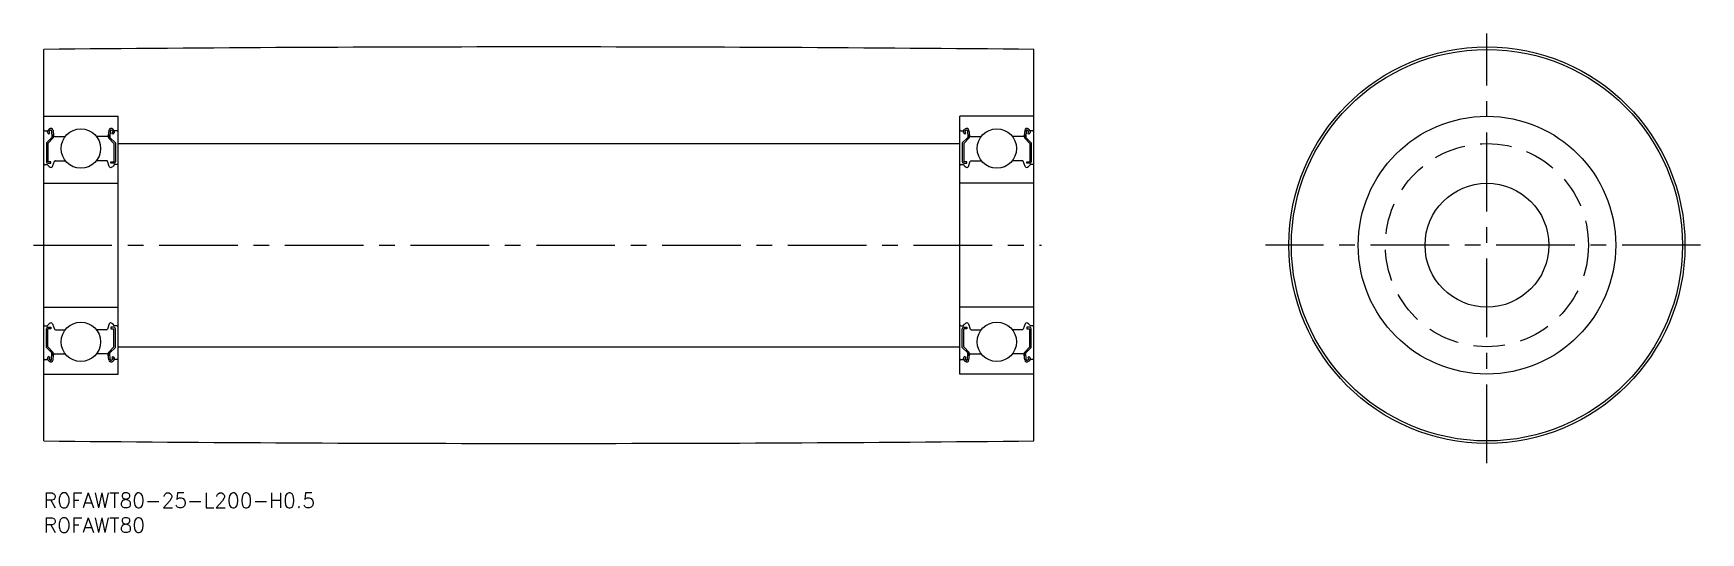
# Model space of a CAD drawing. Extents: x -2 to 335, y -8 to 93.
import ezdxf

# ---------------------------------------------------------------- set-up
doc = ezdxf.new("R2010")
doc.units = 0
doc.header["$LTSCALE"] = 0.5
doc.linetypes.add('CENTER', pattern=[50.8, 31.75, -6.35, 6.35, -6.35])
doc.linetypes.add('DASHED', pattern=[19.05, 12.7, -6.35])
for name, color, linetype in [('MSM_CENTER', 1, 'CENTER'), ('MSM_CONTINUOUS', 7, 'CONTINUOUS'), ('MSM_DASHED', 4, 'DASHED'), ('MSM_PART_NUMBER', 7, 'CONTINUOUS')]:
    doc.layers.add(name, color=color, linetype=linetype)
doc.styles.get("Standard").update_dxf_attribs({"font": 'txt.shx', "height": 3, "bigfont": 'bigfont.shx'})

# ---------------------------------------------------------------- blocks, each defined once
blk = doc.blocks.new('*U2')
at = {"layer": 'MSM_PART_NUMBER'}
blk.add_text('ROFAWT80-25-L200-H0.5', height=3, dxfattribs=at).set_placement((0, -3))
blk = doc.blocks.new('*U3')
at = {"layer": 'MSM_PART_NUMBER'}
blk.add_text('ROFAWT80', height=3, dxfattribs=at).set_placement((0, -8))

msp = doc.modelspace()

# ---------------------------------------------------------------- linework, layer by layer
at = {"layer": 'MSM_CENTER'}
for p, q in [((291.5, 6.03), (291.5, 92.74)), ((-2.1, 50), (201.5, 50)), ((334.66, 50), (246.77, 50))]:
    msp.add_line(p, q, dxfattribs=at)
at = {"layer": 'MSM_CONTINUOUS'}
for p, q in [((0, 10.5), (0, 89.5)), ((200, 10.5), (200, 89.5)), ((0, 76), (15, 76)), ((15, 24), (15, 76)), ((185, 24), (185, 76)), ((200, 76), (185, 76)), ((0.2, 73.05), (0.78, 73.05)), ((1.63, 71.75), (0.53, 70.65)), ((0.78, 73.05), (1.06, 73.39)), ((1.05, 72.43), (0.82, 72.63)), ((1.93, 71.63), (0.83, 70.53)), ((1.01, 72.86), (1.29, 73.19)), ((1.24, 72.66), (1.01, 72.86)), ((1.05, 72.43), (1.24, 72.66)), ((1.57, 73.1), (1.63, 71.75)), ((1.87, 73.13), (1.96, 72.13)), ((1.93, 72.48), (1.93, 71.63)), ((2.16, 71.95), (4.38, 71.95)), ((12.84, 71.95), (10.62, 71.95)), ((13.13, 73.13), (13.04, 72.13)), ((13.07, 72.48), (13.07, 71.63)), ((13.07, 71.63), (14.17, 70.53)), ((13.43, 73.1), (13.37, 71.75)), ((13.37, 71.75), (14.47, 70.65)), ((13.99, 72.86), (13.71, 73.19)), ((13.76, 72.66), (13.99, 72.86)), ((13.95, 72.43), (13.76, 72.66)), ((14.22, 73.05), (13.94, 73.39)), ((13.95, 72.43), (14.18, 72.63)), ((14.8, 73.05), (14.22, 73.05)), ((185.2, 73.05), (185.78, 73.05)), ((186.63, 71.75), (185.53, 70.65)), ((185.78, 73.05), (186.06, 73.39)), ((186.05, 72.43), (185.82, 72.63)), ((186.93, 71.63), (185.83, 70.53)), ((186.01, 72.86), (186.29, 73.19)), ((186.24, 72.66), (186.01, 72.86)), ((186.05, 72.43), (186.24, 72.66)), ((186.57, 73.1), (186.63, 71.75)), ((186.87, 73.13), (186.96, 72.13)), ((186.93, 72.48), (186.93, 71.63)), ((187.16, 71.95), (189.38, 71.95)), ((197.84, 71.95), (195.62, 71.95)), ((198.13, 73.13), (198.04, 72.13)), ((198.07, 72.48), (198.07, 71.63)), ((198.07, 71.63), (199.17, 70.53)), ((198.43, 73.1), (198.37, 71.75)), ((198.37, 71.75), (199.47, 70.65)), ((198.99, 72.86), (198.71, 73.19)), ((198.76, 72.66), (198.99, 72.86)), ((198.95, 72.43), (198.76, 72.66)), ((199.22, 73.05), (198.94, 73.39)), ((198.95, 72.43), (199.18, 72.63)), ((199.8, 73.05), (199.22, 73.05)), ((0.53, 70.65), (0.53, 66.85)), ((0.83, 70.53), (0.83, 66.85)), ((14.17, 70.53), (14.17, 66.85)), ((14.47, 70.65), (14.47, 66.85)), ((15, 70.5), (185, 70.5)), ((185.53, 70.65), (185.53, 66.85)), ((185.83, 70.53), (185.83, 66.85)), ((199.17, 70.53), (199.17, 66.85)), ((199.47, 70.65), (199.47, 66.85)), ((0.2, 66.25), (0.7, 66.25)), ((0.7, 66.25), (1.07, 65.88)), ((1.45, 66.85), (0.83, 66.85)), ((0.83, 66.55), (1.45, 66.55)), ((1.45, 66.55), (1.45, 66.85)), ((1.78, 65.9), (2.15, 66.92)), ((2.34, 67.05), (4.38, 67.05)), ((12.66, 67.05), (10.62, 67.05)), ((13.22, 65.9), (12.85, 66.92)), ((13.55, 66.55), (13.55, 66.85)), ((13.55, 66.85), (14.17, 66.85)), ((14.17, 66.55), (13.55, 66.55)), ((14.3, 66.25), (13.93, 65.88)), ((14.8, 66.25), (14.3, 66.25)), ((185.2, 66.25), (185.7, 66.25)), ((185.7, 66.25), (186.07, 65.88)), ((186.45, 66.85), (185.83, 66.85)), ((185.83, 66.55), (186.45, 66.55)), ((186.45, 66.55), (186.45, 66.85)), ((186.78, 65.9), (187.15, 66.92)), ((187.34, 67.05), (189.38, 67.05)), ((197.66, 67.05), (195.62, 67.05)), ((198.22, 65.9), (197.85, 66.92)), ((198.55, 66.85), (199.17, 66.85)), ((198.55, 66.55), (198.55, 66.85)), ((199.17, 66.55), (198.55, 66.55)), ((199.3, 66.25), (198.93, 65.88)), ((199.8, 66.25), (199.3, 66.25)), ((0, 62.5), (15, 62.5)), ((200, 62.5), (185, 62.5)), ((0, 37.5), (15, 37.5)), ((200, 37.5), (185, 37.5)), ((0.2, 33.75), (0.7, 33.75)), ((0.7, 33.75), (1.07, 34.12)), ((1.78, 34.1), (2.15, 33.08)), ((13.22, 34.1), (12.85, 33.08)), ((14.3, 33.75), (13.93, 34.12)), ((14.8, 33.75), (14.3, 33.75)), ((185.2, 33.75), (185.7, 33.75)), ((185.7, 33.75), (186.07, 34.12)), ((186.78, 34.1), (187.15, 33.08)), ((198.22, 34.1), (197.85, 33.08)), ((199.3, 33.75), (198.93, 34.12)), ((199.8, 33.75), (199.3, 33.75)), ((0.53, 29.35), (0.53, 33.15)), ((0.83, 33.45), (1.45, 33.45)), ((0.83, 29.47), (0.83, 33.15)), ((1.45, 33.15), (0.83, 33.15)), ((1.45, 33.45), (1.45, 33.15)), ((2.34, 32.95), (4.38, 32.95)), ((12.66, 32.95), (10.62, 32.95)), ((13.55, 33.45), (13.55, 33.15)), ((14.17, 33.45), (13.55, 33.45)), ((13.55, 33.15), (14.17, 33.15)), ((14.17, 29.47), (14.17, 33.15)), ((14.47, 29.35), (14.47, 33.15)), ((185.53, 29.35), (185.53, 33.15)), ((185.83, 33.45), (186.45, 33.45)), ((185.83, 29.47), (185.83, 33.15)), ((186.45, 33.15), (185.83, 33.15)), ((186.45, 33.45), (186.45, 33.15)), ((187.34, 32.95), (189.38, 32.95)), ((197.66, 32.95), (195.62, 32.95)), ((199.17, 33.45), (198.55, 33.45)), ((198.55, 33.45), (198.55, 33.15)), ((198.55, 33.15), (199.17, 33.15)), ((199.17, 29.47), (199.17, 33.15)), ((199.47, 29.35), (199.47, 33.15)), ((0.2, 26.95), (0.78, 26.95)), ((1.63, 28.25), (0.53, 29.35)), ((0.78, 26.95), (1.06, 26.61)), ((1.05, 27.57), (0.82, 27.37)), ((1.93, 28.37), (0.83, 29.47)), ((1.24, 27.34), (1.01, 27.14)), ((1.01, 27.14), (1.29, 26.81)), ((1.05, 27.57), (1.24, 27.34)), ((1.57, 26.9), (1.63, 28.25)), ((1.87, 26.87), (1.96, 27.87)), ((1.93, 27.52), (1.93, 28.37)), ((2.16, 28.05), (4.38, 28.05)), ((12.84, 28.05), (10.62, 28.05)), ((13.13, 26.87), (13.04, 27.87)), ((13.07, 28.37), (14.17, 29.47)), ((13.07, 27.52), (13.07, 28.37)), ((13.37, 28.25), (14.47, 29.35)), ((13.43, 26.9), (13.37, 28.25)), ((13.99, 27.14), (13.71, 26.81)), ((13.95, 27.57), (13.76, 27.34)), ((13.76, 27.34), (13.99, 27.14)), ((14.22, 26.95), (13.94, 26.61)), ((13.95, 27.57), (14.18, 27.37)), ((14.8, 26.95), (14.22, 26.95)), ((15, 29.5), (185, 29.5)), ((185.2, 26.95), (185.78, 26.95)), ((186.63, 28.25), (185.53, 29.35)), ((185.78, 26.95), (186.06, 26.61)), ((186.05, 27.57), (185.82, 27.37)), ((186.93, 28.37), (185.83, 29.47)), ((186.24, 27.34), (186.01, 27.14)), ((186.01, 27.14), (186.29, 26.81)), ((186.05, 27.57), (186.24, 27.34)), ((186.57, 26.9), (186.63, 28.25)), ((186.87, 26.87), (186.96, 27.87)), ((186.93, 27.52), (186.93, 28.37)), ((187.16, 28.05), (189.38, 28.05)), ((197.84, 28.05), (195.62, 28.05)), ((198.13, 26.87), (198.04, 27.87)), ((198.07, 28.37), (199.17, 29.47)), ((198.07, 27.52), (198.07, 28.37)), ((198.37, 28.25), (199.47, 29.35)), ((198.43, 26.9), (198.37, 28.25)), ((198.99, 27.14), (198.71, 26.81)), ((198.95, 27.57), (198.76, 27.34)), ((198.76, 27.34), (198.99, 27.14)), ((199.22, 26.95), (198.94, 26.61)), ((198.95, 27.57), (199.18, 27.37)), ((199.8, 26.95), (199.22, 26.95)), ((0.05, 24), (15, 24)), ((199.95, 24), (185, 24))]:
    msp.add_line(p, q, dxfattribs=at)
for centre, radius in [((291.5, 50), 40), ((291.5, 50), 39.5), ((291.5, 50), 26), ((7.5, 69.5), 3.97), ((192.5, 69.5), 3.97), ((291.5, 50), 12.5), ((7.5, 30.5), 3.97), ((192.5, 30.5), 3.97)]:
    msp.add_circle(centre, radius, dxfattribs=at)
for centre, radius, start, end in [((100, -9910.25), 10000.25, 89.427047, 90.572953), ((0.2, 73.25), 0.2, 180, 270), ((1.01, 72.86), 0.3, 139.9105, 229.9992), ((1.41, 73.09), 0.46, 4.9869, 139.9105), ((1.41, 73.09), 0.16, 2.3754, 139.9946), ((2.16, 72.15), 0.2, 184.9869, 270), ((12.84, 72.15), 0.2, 270, 355.0131), ((13.59, 73.09), 0.46, 40.0895, 175.0131), ((13.59, 73.09), 0.16, 40.0054, 177.6246), ((13.99, 72.86), 0.3, 310.0008, 40.0895), ((14.8, 73.25), 0.2, 270, 0), ((185.2, 73.25), 0.2, 180, 270), ((186.01, 72.86), 0.3, 139.9105, 229.9992), ((186.41, 73.09), 0.46, 4.9869, 139.9105), ((186.41, 73.09), 0.16, 2.3754, 139.9946), ((187.16, 72.15), 0.2, 184.9869, 270), ((197.84, 72.15), 0.2, 270, 355.0131), ((198.59, 73.09), 0.46, 40.0895, 175.0131), ((198.59, 73.09), 0.16, 40.0054, 177.6246), ((198.99, 72.86), 0.3, 310.0008, 40.0895), ((199.8, 73.25), 0.2, 270, 360), ((0.2, 66.05), 0.2, 90, 180), ((0.83, 66.85), 0.3, 180, 270), ((1.5, 66.3), 0.6, 225.0023, 272.8279), ((1.5, 66), 0.3, 265.4914, 340.0304), ((2.34, 66.85), 0.2, 90, 160.0304), ((12.66, 66.85), 0.2, 19.9696, 90), ((13.5, 66), 0.3, 199.9696, 274.5086), ((13.5, 66.3), 0.6, 267.1721, 314.9977), ((14.17, 66.85), 0.3, 270, 0), ((14.8, 66.05), 0.2, 0, 90), ((185.2, 66.05), 0.2, 90, 180), ((185.83, 66.85), 0.3, 180, 270), ((186.5, 66.3), 0.6, 225.0023, 272.8279), ((186.5, 66), 0.3, 265.4914, 340.0304), ((187.34, 66.85), 0.2, 90, 160.0304), ((197.66, 66.85), 0.2, 19.9696, 90), ((198.5, 66), 0.3, 199.9696, 274.5086), ((198.5, 66.3), 0.6, 267.1721, 314.9977), ((199.17, 66.85), 0.3, 270, 360), ((199.8, 66.05), 0.2, 360, 90), ((0.2, 33.95), 0.2, 180, 270), ((1.5, 33.7), 0.6, 87.1721, 134.9977), ((1.5, 34), 0.3, 19.9696, 94.5086), ((13.5, 34), 0.3, 85.4914, 160.0304), ((13.5, 33.7), 0.6, 45.0023, 92.8279), ((14.8, 33.95), 0.2, 270, 0), ((185.2, 33.95), 0.2, 180, 270), ((186.5, 33.7), 0.6, 87.1721, 134.9977), ((186.5, 34), 0.3, 19.9696, 94.5086), ((198.5, 34), 0.3, 85.4914, 160.0304), ((198.5, 33.7), 0.6, 45.0023, 92.8279), ((199.8, 33.95), 0.2, 270, 360), ((0.83, 33.15), 0.3, 90, 180), ((2.34, 33.15), 0.2, 199.9696, 270), ((12.66, 33.15), 0.2, 270, 340.0304), ((14.17, 33.15), 0.3, 0, 90), ((185.83, 33.15), 0.3, 90, 180), ((187.34, 33.15), 0.2, 199.9696, 270), ((197.66, 33.15), 0.2, 270, 340.0304), ((199.17, 33.15), 0.3, 360, 90), ((0.2, 26.75), 0.2, 90, 180), ((1.01, 27.14), 0.3, 130.0008, 220.0895), ((2.16, 27.85), 0.2, 90, 175.0131), ((12.84, 27.85), 0.2, 4.9869, 90), ((13.99, 27.14), 0.3, 319.9105, 49.9992), ((14.8, 26.75), 0.2, 0, 90), ((185.2, 26.75), 0.2, 90, 180), ((186.01, 27.14), 0.3, 130.0008, 220.0895), ((187.16, 27.85), 0.2, 90, 175.0131), ((197.84, 27.85), 0.2, 4.9869, 90), ((198.99, 27.14), 0.3, 319.9105, 49.9992), ((199.8, 26.75), 0.2, 360, 90), ((1.41, 26.91), 0.46, 220.0895, 355.0131), ((1.41, 26.91), 0.16, 220.0054, 357.6246), ((13.59, 26.91), 0.46, 184.9869, 319.9105), ((13.59, 26.91), 0.16, 182.3754, 319.9946), ((186.41, 26.91), 0.46, 220.0895, 355.0131), ((186.41, 26.91), 0.16, 220.0054, 357.6246), ((198.59, 26.91), 0.46, 184.9869, 319.9105), ((198.59, 26.91), 0.16, 182.3754, 319.9946), ((100, 10010.25), 10000.25, 269.427047, 270.572953)]:
    msp.add_arc(centre, radius, start, end, dxfattribs=at)
at = {"layer": 'MSM_DASHED'}
msp.add_circle((291.5, 50), 20.5, dxfattribs=at)

# ---------------------------------------------------------------- block references
at = {"layer": 'MSM_CONTINUOUS'}
for name in ['*U2', '*U3']:
    msp.add_blockref(name, (0, 0), dxfattribs=at)

doc.saveas('drawing.dxf')
